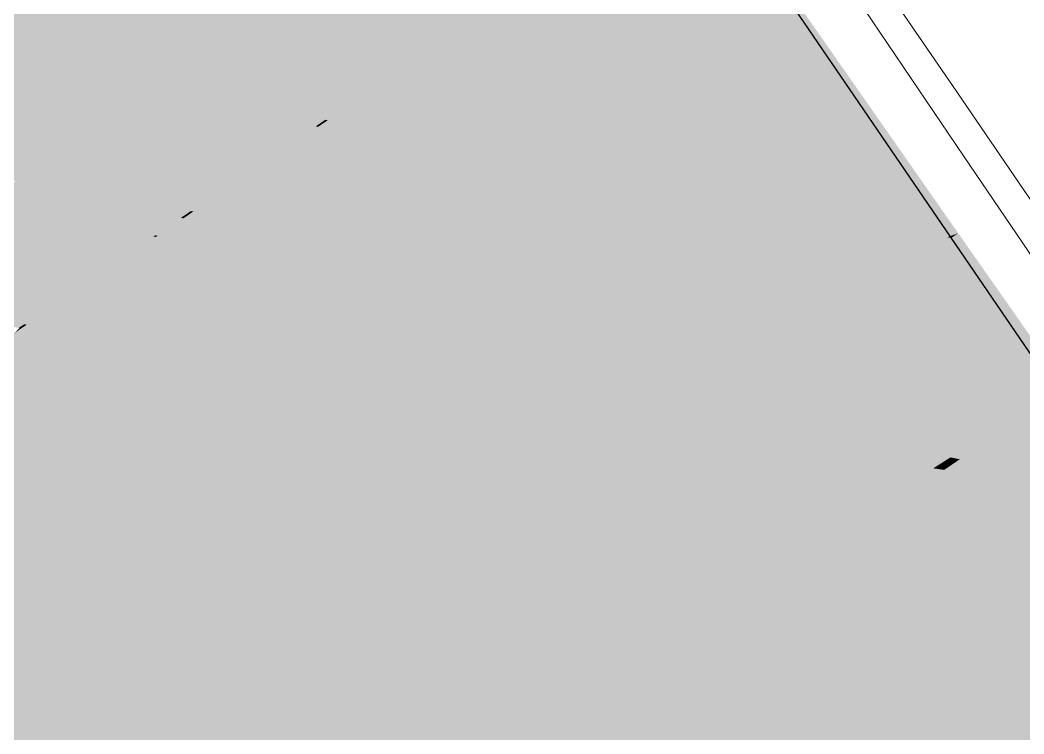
# Model space of a CAD drawing. Header units: millimetres. Extents: x 340454 to 342791, y 6993867 to 6995092.
# Drawn here: x 340796.166 to 340797.896, y 6994603.993 to 6994605.223 of the extents above; entities that cross this region are included whole.
import ezdxf

# ---------------------------------------------------------------- set-up
doc = ezdxf.new("R2010")
doc.units = ezdxf.units.MM
doc.header["$LTSCALE"] = 10
for name, color, linetype in [('A-MODELAGEM', 7, 'Continuous'), ('F-HZ-CORREDOR-FEAT', 2, 'Continuous'), ('URB-Quadras', 3, 'Continuous')]:
    doc.layers.add(name, color=color, linetype=linetype)

msp = doc.modelspace()

# ---------------------------------------------------------------- linework, layer by layer
at = {"lineweight": 20}
msp.add_lwpolyline([(340804.4536, 6994595.5903, -0.006606), (340796.9114, 6994606.3729, 0.436053), (340791.2693, 6994607.2952), (340769.737, 6994591.4125), (340780.2367, 6994577.2322), (340804.4536, 6994595.5903, -0.007581)], format="xyb", close=True, dxfattribs=at)
at = {"layer": 'A-MODELAGEM', "color": 11, "linetype": 'Continuous', "lineweight": -3}
for points in [[(340795.8788, 6994605.2047), (340796.4001, 6994605.3976), (340796.0002, 6994605.4544)], [(340795.8788, 6994605.2047), (340796.3969, 6994605.1069), (340796.4001, 6994605.3976)], [(340796.3969, 6994605.1069), (340796.7519, 6994605.3476), (340796.4001, 6994605.3976)], [(340796.3969, 6994605.1069), (340796.5457, 6994605.0788), (340796.7519, 6994605.3476)], [(340796.5457, 6994605.0788), (340796.9833, 6994605.3147), (340796.7519, 6994605.3476)], [(340796.5457, 6994605.0788), (340796.6923, 6994605.0511), (340796.9833, 6994605.3147)], [(340796.6923, 6994605.0511), (340797.0637, 6994605.3033), (340796.9833, 6994605.3147)], [(340796.6923, 6994605.0511), (340796.6946, 6994605.0507), (340797.0637, 6994605.3033)], [(340796.6946, 6994605.0507), (340797.0672, 6994605.3028), (340797.0637, 6994605.3033)], [(340796.6946, 6994605.0507), (340796.6965, 6994605.0503), (340797.0672, 6994605.3028)], [(340796.6965, 6994605.0503), (340797.0682, 6994605.3026), (340797.0672, 6994605.3028)], [(340796.6965, 6994605.0503), (340796.7582, 6994605.0387), (340797.0682, 6994605.3026)], [(340796.7582, 6994605.0387), (340797.159, 6994605.2897), (340797.0682, 6994605.3026)], [(340796.7582, 6994605.0387), (340796.8033, 6994605.0301), (340797.159, 6994605.2897)], [(340796.8033, 6994605.0301), (340797.1809, 6994605.2866), (340797.159, 6994605.2897)], [(340796.8033, 6994605.0301), (340797.0048, 6994604.9921), (340797.1809, 6994605.2866)], [(340797.0048, 6994604.9921), (340797.4759, 6994605.2447), (340797.1809, 6994605.2866)], [(340797.7689, 6994604.8505), (340797.5097, 6994605.2466), (340797.5016, 6994605.241)], [(340797.7689, 6994604.8505), (340797.783, 6994604.8557), (340797.5097, 6994605.2466)], [(340797.0048, 6994604.9921), (340797.1071, 6994604.9728), (340797.4759, 6994605.2447)], [(340797.1071, 6994604.9728), (340797.5016, 6994605.241), (340797.4759, 6994605.2447)], [(340797.1071, 6994604.9728), (340797.7642, 6994604.8487), (340797.5016, 6994605.241)], [(340797.7642, 6994604.8487), (340797.7689, 6994604.8505), (340797.5016, 6994605.241)], [(340795.8328, 6994605.1877), (340796.3755, 6994605.0924), (340795.8788, 6994605.2047)], [(340795.8788, 6994605.2047), (340796.3755, 6994605.0924), (340796.3969, 6994605.1069)], [(340795.695, 6994605.1367), (340796.3052, 6994605.0447), (340795.8011, 6994605.1759)], [(340795.8011, 6994605.1759), (340796.3533, 6994605.0773), (340795.8328, 6994605.1877)], [(340795.8011, 6994605.1759), (340796.3052, 6994605.0447), (340796.3533, 6994605.0773)], [(340795.8328, 6994605.1877), (340796.3533, 6994605.0773), (340796.3755, 6994605.0924)], [(340795.695, 6994605.1367), (340796.1584, 6994604.9451), (340796.3052, 6994605.0447)], [(340796.3755, 6994605.0924), (340796.523, 6994605.0665), (340796.3969, 6994605.1069)], [(340796.3969, 6994605.1069), (340796.523, 6994605.0665), (340796.5457, 6994605.0788)], [(340796.3533, 6994605.0773), (340796.4958, 6994605.0519), (340796.3755, 6994605.0924)], [(340796.3755, 6994605.0924), (340796.4958, 6994605.0519), (340796.523, 6994605.0665)], [(340796.3052, 6994605.0447), (340796.4437, 6994605.0238), (340796.3533, 6994605.0773)], [(340796.3533, 6994605.0773), (340796.4437, 6994605.0238), (340796.4958, 6994605.0519)], [(340796.523, 6994605.0665), (340796.6755, 6994605.0397), (340796.5457, 6994605.0788)], [(340796.5457, 6994605.0788), (340796.6755, 6994605.0397), (340796.6923, 6994605.0511)], [(340796.4958, 6994605.0519), (340796.6523, 6994605.0239), (340796.523, 6994605.0665)], [(340796.523, 6994605.0665), (340796.6523, 6994605.0239), (340796.6755, 6994605.0397)], [(340796.1584, 6994604.9451), (340796.2644, 6994604.9271), (340796.3052, 6994605.0447)], [(340796.2644, 6994604.9271), (340796.4437, 6994605.0238), (340796.3052, 6994605.0447)], [(340796.4437, 6994605.0238), (340796.6142, 6994604.9981), (340796.4958, 6994605.0519)], [(340796.4958, 6994605.0519), (340796.6142, 6994604.9981), (340796.6523, 6994605.0239)], [(340796.6523, 6994605.0239), (340796.6546, 6994605.0235), (340796.6755, 6994605.0397)], [(340796.6546, 6994605.0235), (340796.6779, 6994605.0393), (340796.6755, 6994605.0397)], [(340796.6546, 6994605.0235), (340796.6566, 6994605.0232), (340796.6779, 6994605.0393)], [(340796.6566, 6994605.0232), (340796.6798, 6994605.039), (340796.6779, 6994605.0393)], [(340796.6566, 6994605.0232), (340796.7164, 6994605.0125), (340796.6798, 6994605.039)], [(340796.6755, 6994605.0397), (340796.6779, 6994605.0393), (340796.6923, 6994605.0511)], [(340796.6779, 6994605.0393), (340796.6946, 6994605.0507), (340796.6923, 6994605.0511)], [(340796.6779, 6994605.0393), (340796.6798, 6994605.039), (340796.6946, 6994605.0507)], [(340796.6798, 6994605.039), (340796.6965, 6994605.0503), (340796.6946, 6994605.0507)], [(340796.6798, 6994605.039), (340796.7414, 6994605.0282), (340796.6965, 6994605.0503)], [(340796.6798, 6994605.039), (340796.7164, 6994605.0125), (340796.7414, 6994605.0282)], [(340796.6965, 6994605.0503), (340796.7414, 6994605.0282), (340796.7582, 6994605.0387)], [(340796.7414, 6994605.0282), (340796.7883, 6994605.0199), (340796.7582, 6994605.0387)], [(340796.7582, 6994605.0387), (340796.7883, 6994605.0199), (340796.8033, 6994605.0301)], [(340796.2644, 6994604.9271), (340796.4606, 6994604.8938), (340796.4437, 6994605.0238)], [(340796.4606, 6994604.8938), (340796.6142, 6994604.9981), (340796.4437, 6994605.0238)], [(340796.6142, 6994604.9981), (340796.6165, 6994604.9978), (340796.6523, 6994605.0239)], [(340796.6165, 6994604.9978), (340796.6546, 6994605.0235), (340796.6523, 6994605.0239)], [(340796.6165, 6994604.9978), (340796.6186, 6994604.9974), (340796.6546, 6994605.0235)], [(340796.6186, 6994604.9974), (340796.6566, 6994605.0232), (340796.6546, 6994605.0235)], [(340796.6186, 6994604.9974), (340796.6781, 6994604.9885), (340796.6566, 6994605.0232)], [(340796.6781, 6994604.9885), (340796.7164, 6994605.0125), (340796.6566, 6994605.0232)], [(340796.7164, 6994605.0125), (340796.7646, 6994605.0039), (340796.7414, 6994605.0282)], [(340796.7414, 6994605.0282), (340796.7646, 6994605.0039), (340796.7883, 6994605.0199)], [(340796.7883, 6994605.0199), (340796.9905, 6994604.9844), (340796.8033, 6994605.0301)], [(340796.8033, 6994605.0301), (340796.9905, 6994604.9844), (340797.0048, 6994604.9921)], [(340796.6781, 6994604.9885), (340796.7303, 6994604.9806), (340796.7164, 6994605.0125)], [(340796.7303, 6994604.9806), (340796.7646, 6994605.0039), (340796.7164, 6994605.0125)], [(340796.7303, 6994604.9806), (340796.9278, 6994604.9508), (340796.7646, 6994605.0039)], [(340796.7646, 6994605.0039), (340796.9613, 6994604.9688), (340796.7883, 6994605.0199)], [(340796.7646, 6994605.0039), (340796.9278, 6994604.9508), (340796.9613, 6994604.9688)], [(340796.7883, 6994605.0199), (340796.9613, 6994604.9688), (340796.9905, 6994604.9844)], [(340796.4606, 6994604.8938), (340796.4624, 6994604.8935), (340796.6142, 6994604.9981)], [(340796.4624, 6994604.8935), (340796.6165, 6994604.9978), (340796.6142, 6994604.9981)], [(340796.4624, 6994604.8935), (340796.4649, 6994604.8931), (340796.6165, 6994604.9978)], [(340796.4649, 6994604.8931), (340796.6186, 6994604.9974), (340796.6165, 6994604.9978)], [(340796.4649, 6994604.8931), (340796.5128, 6994604.8849), (340796.6186, 6994604.9974)], [(340796.5128, 6994604.8849), (340796.6781, 6994604.9885), (340796.6186, 6994604.9974)], [(340796.5128, 6994604.8849), (340796.5741, 6994604.8745), (340796.6781, 6994604.9885)], [(340796.5741, 6994604.8745), (340796.7303, 6994604.9806), (340796.6781, 6994604.9885)], [(340796.9905, 6994604.9844), (340797.0968, 6994604.9658), (340797.0048, 6994604.9921)], [(340797.0048, 6994604.9921), (340797.0968, 6994604.9658), (340797.1071, 6994604.9728)], [(340796.5741, 6994604.8745), (340796.7346, 6994604.8472), (340796.7303, 6994604.9806)], [(340796.7346, 6994604.8472), (340796.9278, 6994604.9508), (340796.7303, 6994604.9806)], [(340796.9278, 6994604.9508), (340797.0481, 6994604.9327), (340796.9613, 6994604.9688)], [(340796.9613, 6994604.9688), (340797.0721, 6994604.949), (340796.9905, 6994604.9844)], [(340796.9613, 6994604.9688), (340797.0481, 6994604.9327), (340797.0721, 6994604.949)], [(340796.9905, 6994604.9844), (340797.0721, 6994604.949), (340797.0968, 6994604.9658)], [(340797.0968, 6994604.9658), (340797.764, 6994604.8487), (340797.1071, 6994604.9728)], [(340797.1071, 6994604.9728), (340797.764, 6994604.8487), (340797.7642, 6994604.8487)], [(340797.0721, 6994604.949), (340797.722, 6994604.833), (340797.0968, 6994604.9658)], [(340797.0968, 6994604.9658), (340797.722, 6994604.833), (340797.764, 6994604.8487)], [(340796.1405, 6994604.933), (340796.2435, 6994604.9158), (340796.1491, 6994604.9389)], [(340796.1491, 6994604.9389), (340796.2532, 6994604.9211), (340796.1584, 6994604.9451)], [(340796.1491, 6994604.9389), (340796.2435, 6994604.9158), (340796.2532, 6994604.9211)], [(340796.1584, 6994604.9451), (340796.2532, 6994604.9211), (340796.2644, 6994604.9271)], [(340796.7346, 6994604.8472), (340796.8848, 6994604.8217), (340796.9278, 6994604.9508)], [(340796.8848, 6994604.8217), (340797.0481, 6994604.9327), (340796.9278, 6994604.9508)], [(340797.0481, 6994604.9327), (340797.7184, 6994604.8316), (340797.0721, 6994604.949)], [(340797.0721, 6994604.949), (340797.7184, 6994604.8316), (340797.722, 6994604.833)], [(340796.0976, 6994604.9039), (340796.1914, 6994604.8878), (340796.14, 6994604.9327)], [(340796.14, 6994604.9327), (340796.2429, 6994604.9155), (340796.1405, 6994604.933)], [(340796.14, 6994604.9327), (340796.1914, 6994604.8878), (340796.2429, 6994604.9155)], [(340796.1405, 6994604.933), (340796.2429, 6994604.9155), (340796.2435, 6994604.9158)], [(340796.2435, 6994604.9158), (340796.4437, 6994604.8824), (340796.2532, 6994604.9211)], [(340796.2532, 6994604.9211), (340796.4509, 6994604.8872), (340796.2644, 6994604.9271)], [(340796.2532, 6994604.9211), (340796.4437, 6994604.8824), (340796.4509, 6994604.8872)], [(340796.2644, 6994604.9271), (340796.4509, 6994604.8872), (340796.4606, 6994604.8938)], [(340796.8848, 6994604.8217), (340797.4392, 6994604.7275), (340797.0481, 6994604.9327)], [(340797.0481, 6994604.9327), (340797.4392, 6994604.7275), (340797.7184, 6994604.8316)], [(340796.0305, 6994604.801), (340796.1881, 6994604.886), (340796.0949, 6994604.9021)], [(340796.0949, 6994604.9021), (340796.1881, 6994604.886), (340796.0976, 6994604.9039)], [(340796.0976, 6994604.9039), (340796.1881, 6994604.886), (340796.1914, 6994604.8878)], [(340796.1914, 6994604.8878), (340796.3989, 6994604.852), (340796.2429, 6994604.9155)], [(340796.2429, 6994604.9155), (340796.4433, 6994604.8821), (340796.2435, 6994604.9158)], [(340796.2429, 6994604.9155), (340796.3989, 6994604.852), (340796.4433, 6994604.8821)], [(340796.2435, 6994604.9158), (340796.4433, 6994604.8821), (340796.4437, 6994604.8824)], [(340796.0305, 6994604.801), (340796.2596, 6994604.7574), (340796.1881, 6994604.886)], [(340796.1881, 6994604.886), (340796.3961, 6994604.85), (340796.1914, 6994604.8878)], [(340796.2596, 6994604.7574), (340796.3961, 6994604.85), (340796.1881, 6994604.886)], [(340796.1914, 6994604.8878), (340796.3961, 6994604.85), (340796.3989, 6994604.852)], [(340796.3989, 6994604.852), (340796.4006, 6994604.8517), (340796.4433, 6994604.8821)], [(340796.4006, 6994604.8517), (340796.4451, 6994604.8818), (340796.4433, 6994604.8821)], [(340796.4006, 6994604.8517), (340796.4033, 6994604.8512), (340796.4451, 6994604.8818)], [(340796.4033, 6994604.8512), (340796.4477, 6994604.8814), (340796.4451, 6994604.8818)], [(340796.4433, 6994604.8821), (340796.4451, 6994604.8818), (340796.4437, 6994604.8824)], [(340796.4437, 6994604.8824), (340796.4455, 6994604.8821), (340796.4509, 6994604.8872)], [(340796.4437, 6994604.8824), (340796.4451, 6994604.8818), (340796.4455, 6994604.8821)], [(340796.4451, 6994604.8818), (340796.4477, 6994604.8814), (340796.4455, 6994604.8821)], [(340796.4455, 6994604.8821), (340796.4527, 6994604.8869), (340796.4509, 6994604.8872)], [(340796.4455, 6994604.8821), (340796.4481, 6994604.8817), (340796.4527, 6994604.8869)], [(340796.4455, 6994604.8821), (340796.4477, 6994604.8814), (340796.4481, 6994604.8817)], [(340796.4477, 6994604.8814), (340796.4946, 6994604.8736), (340796.4481, 6994604.8817)], [(340796.4481, 6994604.8817), (340796.4552, 6994604.8865), (340796.4527, 6994604.8869)], [(340796.4481, 6994604.8817), (340796.495, 6994604.8738), (340796.4552, 6994604.8865)], [(340796.4481, 6994604.8817), (340796.4946, 6994604.8736), (340796.495, 6994604.8738)], [(340796.4509, 6994604.8872), (340796.4527, 6994604.8869), (340796.4606, 6994604.8938)], [(340796.4527, 6994604.8869), (340796.4624, 6994604.8935), (340796.4606, 6994604.8938)], [(340796.4527, 6994604.8869), (340796.4552, 6994604.8865), (340796.4624, 6994604.8935)], [(340796.4552, 6994604.8865), (340796.4649, 6994604.8931), (340796.4624, 6994604.8935)], [(340796.4552, 6994604.8865), (340796.5024, 6994604.8784), (340796.4649, 6994604.8931)], [(340796.4552, 6994604.8865), (340796.495, 6994604.8738), (340796.5024, 6994604.8784)], [(340796.4649, 6994604.8931), (340796.5024, 6994604.8784), (340796.5128, 6994604.8849)], [(340796.5024, 6994604.8784), (340796.5643, 6994604.8678), (340796.5128, 6994604.8849)], [(340796.5128, 6994604.8849), (340796.5643, 6994604.8678), (340796.5741, 6994604.8745)], [(340796.4033, 6994604.8512), (340796.4469, 6994604.8437), (340796.4477, 6994604.8814)], [(340796.4469, 6994604.8437), (340796.4946, 6994604.8736), (340796.4477, 6994604.8814)], [(340796.4469, 6994604.8437), (340796.5122, 6994604.8324), (340796.4946, 6994604.8736)], [(340796.4946, 6994604.8736), (340796.5573, 6994604.8631), (340796.495, 6994604.8738)], [(340796.5122, 6994604.8324), (340796.5573, 6994604.8631), (340796.4946, 6994604.8736)], [(340796.495, 6994604.8738), (340796.5577, 6994604.8634), (340796.5024, 6994604.8784)], [(340796.495, 6994604.8738), (340796.5573, 6994604.8631), (340796.5577, 6994604.8634)], [(340796.5024, 6994604.8784), (340796.5577, 6994604.8634), (340796.5643, 6994604.8678)], [(340796.5577, 6994604.8634), (340796.7155, 6994604.837), (340796.5643, 6994604.8678)], [(340796.5643, 6994604.8678), (340796.7225, 6994604.8407), (340796.5741, 6994604.8745)], [(340796.5643, 6994604.8678), (340796.7155, 6994604.837), (340796.7225, 6994604.8407)], [(340796.5741, 6994604.8745), (340796.7225, 6994604.8407), (340796.7346, 6994604.8472)], [(340796.2596, 6994604.7574), (340796.2608, 6994604.7571), (340796.3961, 6994604.85)], [(340796.2608, 6994604.7571), (340796.3977, 6994604.8497), (340796.3961, 6994604.85)], [(340796.2608, 6994604.7571), (340796.2638, 6994604.7565), (340796.3977, 6994604.8497)], [(340796.2638, 6994604.7565), (340796.4004, 6994604.8493), (340796.3977, 6994604.8497)], [(340796.2638, 6994604.7565), (340796.2975, 6994604.7501), (340796.4004, 6994604.8493)], [(340796.2975, 6994604.7501), (340796.4439, 6994604.8418), (340796.4004, 6994604.8493)], [(340796.3961, 6994604.85), (340796.3977, 6994604.8497), (340796.3989, 6994604.852)], [(340796.3977, 6994604.8497), (340796.4006, 6994604.8517), (340796.3989, 6994604.852)], [(340796.3977, 6994604.8497), (340796.4004, 6994604.8493), (340796.4006, 6994604.8517)], [(340796.4004, 6994604.8493), (340796.4033, 6994604.8512), (340796.4006, 6994604.8517)], [(340796.4004, 6994604.8493), (340796.4439, 6994604.8418), (340796.4033, 6994604.8512)], [(340796.4033, 6994604.8512), (340796.4439, 6994604.8418), (340796.4469, 6994604.8437)], [(340796.5122, 6994604.8324), (340796.6596, 6994604.807), (340796.5573, 6994604.8631)], [(340796.5573, 6994604.8631), (340796.7151, 6994604.8368), (340796.5577, 6994604.8634)], [(340796.5573, 6994604.8631), (340796.6596, 6994604.807), (340796.7151, 6994604.8368)], [(340796.5577, 6994604.8634), (340796.7151, 6994604.8368), (340796.7155, 6994604.837)], [(340796.7225, 6994604.8407), (340796.8745, 6994604.8147), (340796.7346, 6994604.8472)], [(340796.7346, 6994604.8472), (340796.8745, 6994604.8147), (340796.8848, 6994604.8217)], [(340797.722, 6994604.833), (340797.7891, 6994604.821), (340797.764, 6994604.8487)], [(340797.764, 6994604.8487), (340797.7891, 6994604.821), (340797.7709, 6994604.8475)], [(340797.764, 6994604.8487), (340797.7709, 6994604.8475), (340797.7642, 6994604.8487)], [(340797.7642, 6994604.8487), (340797.7709, 6994604.8475), (340797.7689, 6994604.8505)], [(340797.7709, 6994604.8475), (340797.783, 6994604.8557), (340797.7689, 6994604.8505)], [(340797.7891, 6994604.821), (340797.783, 6994604.8557), (340797.7709, 6994604.8475)], [(340797.7891, 6994604.821), (340797.8014, 6994604.8295), (340797.783, 6994604.8557)], [(340796.2975, 6994604.7501), (340796.3704, 6994604.7362), (340796.4439, 6994604.8418)], [(340796.3704, 6994604.7362), (340796.5093, 6994604.8305), (340796.4439, 6994604.8418)], [(340796.3704, 6994604.7362), (340796.4863, 6994604.7141), (340796.5093, 6994604.8305)], [(340796.4439, 6994604.8418), (340796.5093, 6994604.8305), (340796.4469, 6994604.8437)], [(340796.4469, 6994604.8437), (340796.5093, 6994604.8305), (340796.5122, 6994604.8324)], [(340796.4863, 6994604.7141), (340796.656, 6994604.8051), (340796.5093, 6994604.8305)], [(340796.5093, 6994604.8305), (340796.656, 6994604.8051), (340796.5122, 6994604.8324)], [(340796.5122, 6994604.8324), (340796.656, 6994604.8051), (340796.6596, 6994604.807)], [(340796.6596, 6994604.807), (340796.822, 6994604.779), (340796.7151, 6994604.8368)], [(340796.7151, 6994604.8368), (340796.8692, 6994604.8111), (340796.7155, 6994604.837)], [(340796.7151, 6994604.8368), (340796.822, 6994604.779), (340796.8692, 6994604.8111)], [(340796.7155, 6994604.837), (340796.8695, 6994604.8113), (340796.7225, 6994604.8407)], [(340796.7155, 6994604.837), (340796.8692, 6994604.8111), (340796.8695, 6994604.8113)], [(340796.7225, 6994604.8407), (340796.8695, 6994604.8113), (340796.8745, 6994604.8147)], [(340797.4392, 6994604.7275), (340797.6095, 6994604.6986), (340797.7184, 6994604.8316)], [(340797.6095, 6994604.6986), (340797.7891, 6994604.821), (340797.7184, 6994604.8316)], [(340797.7184, 6994604.8316), (340797.7891, 6994604.821), (340797.722, 6994604.833)], [(340796.8695, 6994604.8113), (340797.4181, 6994604.7197), (340796.8745, 6994604.8147)], [(340796.8745, 6994604.8147), (340797.4218, 6994604.7211), (340796.8848, 6994604.8217)], [(340796.8745, 6994604.8147), (340797.4181, 6994604.7197), (340797.4218, 6994604.7211)], [(340796.8848, 6994604.8217), (340797.4218, 6994604.7211), (340797.4392, 6994604.7275)], [(340797.6095, 6994604.6986), (340797.9047, 6994604.6485), (340797.7891, 6994604.821)], [(340797.9066, 6994604.6495), (340797.8014, 6994604.8295), (340797.7891, 6994604.821)], [(340797.9047, 6994604.6485), (340797.9066, 6994604.6495), (340797.7891, 6994604.821)], [(340797.9067, 6994604.6496), (340797.9218, 6994604.6576), (340797.8014, 6994604.8295)], [(340797.9066, 6994604.6495), (340797.9067, 6994604.6496), (340797.8014, 6994604.8295)], [(340795.9135, 6994604.738), (340796.1732, 6994604.6987), (340796.0305, 6994604.801)], [(340796.0305, 6994604.801), (340796.1732, 6994604.6987), (340796.2596, 6994604.7574)], [(340796.4863, 6994604.7141), (340796.6739, 6994604.6783), (340796.656, 6994604.8051)], [(340796.656, 6994604.8051), (340796.819, 6994604.777), (340796.6596, 6994604.807)], [(340796.6739, 6994604.6783), (340796.819, 6994604.777), (340796.656, 6994604.8051)], [(340796.6596, 6994604.807), (340796.819, 6994604.777), (340796.822, 6994604.779)], [(340796.822, 6994604.779), (340797.3384, 6994604.69), (340796.8692, 6994604.8111)], [(340796.8692, 6994604.8111), (340797.4179, 6994604.7196), (340796.8695, 6994604.8113)], [(340796.8692, 6994604.8111), (340797.3384, 6994604.69), (340797.4179, 6994604.7196)], [(340796.8695, 6994604.8113), (340797.4179, 6994604.7196), (340797.4181, 6994604.7197)], [(340796.819, 6994604.777), (340797.3334, 6994604.6881), (340796.822, 6994604.779)], [(340796.822, 6994604.779), (340797.3334, 6994604.6881), (340797.3384, 6994604.69)], [(340796.6739, 6994604.6783), (340797.0929, 6994604.5984), (340796.819, 6994604.777)], [(340796.819, 6994604.777), (340797.0929, 6994604.5984), (340797.3334, 6994604.6881)], [(340796.1732, 6994604.6987), (340796.1743, 6994604.6986), (340796.2596, 6994604.7574)], [(340796.1743, 6994604.6986), (340796.2608, 6994604.7571), (340796.2596, 6994604.7574)], [(340796.1743, 6994604.6986), (340796.1776, 6994604.698), (340796.2608, 6994604.7571)], [(340796.1776, 6994604.698), (340796.2638, 6994604.7565), (340796.2608, 6994604.7571)], [(340796.1776, 6994604.698), (340796.2073, 6994604.6936), (340796.2638, 6994604.7565)], [(340796.2073, 6994604.6936), (340796.2975, 6994604.7501), (340796.2638, 6994604.7565)], [(340796.2073, 6994604.6936), (340796.2894, 6994604.6812), (340796.2975, 6994604.7501)], [(340796.2894, 6994604.6812), (340796.3704, 6994604.7362), (340796.2975, 6994604.7501)], [(340795.9135, 6994604.738), (340796.164, 6994604.6925), (340796.1732, 6994604.6987)], [(340796.2894, 6994604.6812), (340796.395, 6994604.6652), (340796.3704, 6994604.7362)], [(340796.395, 6994604.6652), (340796.4863, 6994604.7141), (340796.3704, 6994604.7362)], [(340797.4218, 6994604.7211), (340797.5981, 6994604.6909), (340797.4392, 6994604.7275)], [(340797.4392, 6994604.7275), (340797.5981, 6994604.6909), (340797.6095, 6994604.6986)], [(340796.395, 6994604.6652), (340796.6074, 6994604.6331), (340796.4863, 6994604.7141)], [(340796.4863, 6994604.7141), (340796.6074, 6994604.6331), (340796.6739, 6994604.6783)], [(340797.3384, 6994604.69), (340797.5446, 6994604.6544), (340797.4179, 6994604.7196)], [(340797.4179, 6994604.7196), (340797.5965, 6994604.6898), (340797.4181, 6994604.7197)], [(340797.4179, 6994604.7196), (340797.5446, 6994604.6544), (340797.5965, 6994604.6898)], [(340797.4181, 6994604.7197), (340797.5965, 6994604.6898), (340797.4218, 6994604.7211)], [(340797.4218, 6994604.7211), (340797.5965, 6994604.6898), (340797.5981, 6994604.6909)], [(340796.1554, 6994604.6829), (340796.1684, 6994604.6918), (340796.1651, 6994604.6923)], [(340796.1554, 6994604.6829), (340796.1836, 6994604.6788), (340796.1684, 6994604.6918)], [(340796.164, 6994604.6925), (340796.1651, 6994604.6923), (340796.1732, 6994604.6987)], [(340796.1651, 6994604.6923), (340796.1743, 6994604.6986), (340796.1732, 6994604.6987)], [(340796.1651, 6994604.6923), (340796.1684, 6994604.6918), (340796.1743, 6994604.6986)], [(340796.1684, 6994604.6918), (340796.1776, 6994604.698), (340796.1743, 6994604.6986)], [(340796.1684, 6994604.6918), (340796.1974, 6994604.6874), (340796.1776, 6994604.698)], [(340796.1684, 6994604.6918), (340796.1836, 6994604.6788), (340796.1974, 6994604.6874)], [(340796.1776, 6994604.698), (340796.1974, 6994604.6874), (340796.2073, 6994604.6936)], [(340796.1974, 6994604.6874), (340796.28, 6994604.6748), (340796.2073, 6994604.6936)], [(340796.2073, 6994604.6936), (340796.28, 6994604.6748), (340796.2894, 6994604.6812)], [(340797.5981, 6994604.6909), (340797.8905, 6994604.6409), (340797.6095, 6994604.6986)], [(340797.6095, 6994604.6986), (340797.8905, 6994604.6409), (340797.9047, 6994604.6485)], [(340795.8523, 6994604.4712), (340796.1836, 6994604.6788), (340796.1554, 6994604.6829)], [(340795.8523, 6994604.4712), (340795.9528, 6994604.4525), (340796.1836, 6994604.6788)], [(340795.9528, 6994604.4525), (340796.2677, 6994604.6664), (340796.1836, 6994604.6788)], [(340796.1836, 6994604.6788), (340796.2677, 6994604.6664), (340796.1974, 6994604.6874)], [(340796.1974, 6994604.6874), (340796.2677, 6994604.6664), (340796.28, 6994604.6748)], [(340796.2677, 6994604.6664), (340796.3695, 6994604.6515), (340796.28, 6994604.6748)], [(340796.28, 6994604.6748), (340796.3835, 6994604.659), (340796.2894, 6994604.6812)], [(340796.28, 6994604.6748), (340796.3695, 6994604.6515), (340796.3835, 6994604.659)], [(340796.2894, 6994604.6812), (340796.3835, 6994604.659), (340796.395, 6994604.6652)], [(340796.6074, 6994604.6331), (340797.0191, 6994604.5709), (340796.6739, 6994604.6783)], [(340796.6739, 6994604.6783), (340797.0191, 6994604.5709), (340797.0929, 6994604.5984)], [(340797.0929, 6994604.5984), (340797.3817, 6994604.5434), (340797.3334, 6994604.6881)], [(340797.3334, 6994604.6881), (340797.5413, 6994604.6521), (340797.3384, 6994604.69)], [(340797.3817, 6994604.5434), (340797.5413, 6994604.6521), (340797.3334, 6994604.6881)], [(340797.3384, 6994604.69), (340797.5413, 6994604.6521), (340797.5446, 6994604.6544)], [(340797.5446, 6994604.6544), (340797.8253, 6994604.606), (340797.5965, 6994604.6898)], [(340797.5965, 6994604.6898), (340797.8903, 6994604.6408), (340797.5981, 6994604.6909)], [(340797.5965, 6994604.6898), (340797.8253, 6994604.606), (340797.8903, 6994604.6408)], [(340797.5981, 6994604.6909), (340797.8903, 6994604.6408), (340797.8905, 6994604.6409)], [(340795.9528, 6994604.4525), (340795.9866, 6994604.4462), (340796.2677, 6994604.6664)], [(340795.9866, 6994604.4462), (340796.3695, 6994604.6515), (340796.2677, 6994604.6664)], [(340796.3695, 6994604.6515), (340796.5875, 6994604.6196), (340796.3835, 6994604.659)], [(340796.3835, 6994604.659), (340796.5976, 6994604.6265), (340796.395, 6994604.6652)], [(340796.3835, 6994604.659), (340796.5875, 6994604.6196), (340796.5976, 6994604.6265)], [(340796.395, 6994604.6652), (340796.5976, 6994604.6265), (340796.6074, 6994604.6331)], [(340795.9866, 6994604.4462), (340796.2583, 6994604.3958), (340796.3695, 6994604.6515)], [(340796.2583, 6994604.3958), (340796.5875, 6994604.6196), (340796.3695, 6994604.6515)], [(340797.3817, 6994604.5434), (340797.6224, 6994604.4975), (340797.5413, 6994604.6521)], [(340797.5413, 6994604.6521), (340797.8211, 6994604.6038), (340797.5446, 6994604.6544)], [(340797.6224, 6994604.4975), (340797.8211, 6994604.6038), (340797.5413, 6994604.6521)], [(340797.5446, 6994604.6544), (340797.8211, 6994604.6038), (340797.8253, 6994604.606)], [(340797.8253, 6994604.606), (340797.8614, 6994604.5998), (340797.8903, 6994604.6408)], [(340797.8614, 6994604.5998), (340797.9155, 6994604.6366), (340797.8903, 6994604.6408)], [(340797.8903, 6994604.6408), (340797.9155, 6994604.6366), (340797.8905, 6994604.6409)], [(340797.8905, 6994604.6409), (340797.9155, 6994604.6366), (340797.9047, 6994604.6485)], [(340796.5875, 6994604.6196), (340796.991, 6994604.5604), (340796.5976, 6994604.6265)], [(340796.5976, 6994604.6265), (340797.0027, 6994604.5648), (340796.6074, 6994604.6331)], [(340796.5976, 6994604.6265), (340796.991, 6994604.5604), (340797.0027, 6994604.5648)], [(340796.6074, 6994604.6331), (340797.0027, 6994604.5648), (340797.0191, 6994604.5709)], [(340797.8614, 6994604.5998), (340797.9504, 6994604.5845), (340797.9155, 6994604.6366)], [(340796.2583, 6994604.3958), (340796.4525, 6994604.3597), (340796.5875, 6994604.6196)], [(340796.4525, 6994604.3597), (340796.991, 6994604.5604), (340796.5875, 6994604.6196)], [(340797.8211, 6994604.6038), (340797.858, 6994604.5974), (340797.8253, 6994604.606)], [(340797.8253, 6994604.606), (340797.858, 6994604.5974), (340797.8614, 6994604.5998)], [(340797.0191, 6994604.5709), (340797.349, 6994604.5211), (340797.0929, 6994604.5984)], [(340797.0929, 6994604.5984), (340797.349, 6994604.5211), (340797.3817, 6994604.5434)], [(340797.6224, 6994604.4975), (340797.692, 6994604.4842), (340797.8211, 6994604.6038)], [(340797.692, 6994604.4842), (340797.858, 6994604.5974), (340797.8211, 6994604.6038)], [(340797.692, 6994604.4842), (340797.7695, 6994604.4694), (340797.858, 6994604.5974)], [(340797.7695, 6994604.4694), (340797.9467, 6994604.5821), (340797.858, 6994604.5974)], [(340797.858, 6994604.5974), (340797.9467, 6994604.5821), (340797.8614, 6994604.5998)], [(340797.8614, 6994604.5998), (340797.9467, 6994604.5821), (340797.9504, 6994604.5845)], [(340797.0027, 6994604.5648), (340797.3382, 6994604.5137), (340797.0191, 6994604.5709)], [(340797.0191, 6994604.5709), (340797.3382, 6994604.5137), (340797.349, 6994604.5211)], [(340797.7695, 6994604.4694), (340797.7858, 6994604.4663), (340797.9467, 6994604.5821)], [(340797.7858, 6994604.4663), (340797.9537, 6994604.5809), (340797.9467, 6994604.5821)], [(340797.7858, 6994604.4663), (340798.0665, 6994604.4128), (340797.9537, 6994604.5809)], [(340796.4525, 6994604.3597), (340796.9708, 6994604.2633), (340796.991, 6994604.5604)], [(340796.9708, 6994604.2633), (340797.3331, 6994604.5103), (340796.991, 6994604.5604)], [(340796.991, 6994604.5604), (340797.3331, 6994604.5103), (340797.0027, 6994604.5648)], [(340797.0027, 6994604.5648), (340797.3331, 6994604.5103), (340797.3382, 6994604.5137)], [(340797.349, 6994604.5211), (340797.5965, 6994604.4837), (340797.3817, 6994604.5434)], [(340797.3817, 6994604.5434), (340797.5965, 6994604.4837), (340797.6224, 6994604.4975)], [(340797.3382, 6994604.5137), (340797.583, 6994604.4765), (340797.349, 6994604.5211)], [(340797.349, 6994604.5211), (340797.583, 6994604.4765), (340797.5965, 6994604.4837)], [(340796.9708, 6994604.2633), (340797.1294, 6994604.2338), (340797.3331, 6994604.5103)], [(340797.1294, 6994604.2338), (340797.5789, 6994604.4743), (340797.3331, 6994604.5103)], [(340797.3331, 6994604.5103), (340797.5789, 6994604.4743), (340797.3382, 6994604.5137)], [(340797.3382, 6994604.5137), (340797.5789, 6994604.4743), (340797.583, 6994604.4765)], [(340797.5965, 6994604.4837), (340797.6741, 6994604.472), (340797.6224, 6994604.4975)], [(340797.6224, 6994604.4975), (340797.6741, 6994604.472), (340797.692, 6994604.4842)], [(340797.6741, 6994604.472), (340797.7544, 6994604.4598), (340797.692, 6994604.4842)], [(340797.692, 6994604.4842), (340797.7544, 6994604.4598), (340797.7695, 6994604.4694)], [(340797.1294, 6994604.2338), (340797.2832, 6994604.2053), (340797.5789, 6994604.4743)], [(340797.2832, 6994604.2053), (340797.6601, 6994604.4624), (340797.5789, 6994604.4743)], [(340797.5789, 6994604.4743), (340797.6601, 6994604.4624), (340797.583, 6994604.4765)], [(340797.583, 6994604.4765), (340797.6629, 6994604.4643), (340797.5965, 6994604.4837)], [(340797.583, 6994604.4765), (340797.6601, 6994604.4624), (340797.6629, 6994604.4643)], [(340797.5965, 6994604.4837), (340797.6629, 6994604.4643), (340797.6741, 6994604.472)], [(340797.6629, 6994604.4643), (340797.7424, 6994604.4522), (340797.6741, 6994604.472)], [(340797.6741, 6994604.472), (340797.7424, 6994604.4522), (340797.7544, 6994604.4598)], [(340797.7544, 6994604.4598), (340797.7724, 6994604.4571), (340797.7695, 6994604.4694)], [(340797.7724, 6994604.4571), (340797.7858, 6994604.4663), (340797.7695, 6994604.4694)], [(340797.2832, 6994604.2053), (340797.338, 6994604.1951), (340797.6601, 6994604.4624)], [(340797.338, 6994604.1951), (340797.74, 6994604.4507), (340797.6601, 6994604.4624)], [(340797.338, 6994604.1951), (340797.3776, 6994604.1877), (340797.74, 6994604.4507)], [(340797.3776, 6994604.1877), (340797.7588, 6994604.4479), (340797.74, 6994604.4507)], [(340797.6601, 6994604.4624), (340797.74, 6994604.4507), (340797.6629, 6994604.4643)], [(340797.6629, 6994604.4643), (340797.74, 6994604.4507), (340797.7424, 6994604.4522)], [(340797.74, 6994604.4507), (340797.7588, 6994604.4479), (340797.7424, 6994604.4522)], [(340797.7424, 6994604.4522), (340797.761, 6994604.4494), (340797.7544, 6994604.4598)], [(340797.7424, 6994604.4522), (340797.7588, 6994604.4479), (340797.761, 6994604.4494)], [(340797.761, 6994604.4494), (340797.7724, 6994604.4571), (340797.7544, 6994604.4598)], [(340797.7588, 6994604.4479), (340798.052, 6994604.4049), (340797.761, 6994604.4494)], [(340797.761, 6994604.4494), (340798.0522, 6994604.4051), (340797.7724, 6994604.4571)], [(340797.761, 6994604.4494), (340798.052, 6994604.4049), (340798.0522, 6994604.4051)], [(340797.7724, 6994604.4571), (340798.0664, 6994604.4127), (340797.7858, 6994604.4663)], [(340797.7724, 6994604.4571), (340798.0522, 6994604.4051), (340798.0664, 6994604.4127)], [(340797.7858, 6994604.4663), (340798.0664, 6994604.4127), (340798.0665, 6994604.4128)], [(340795.958, 6994604.4309), (340796.2372, 6994604.3814), (340795.9866, 6994604.4462)], [(340795.9866, 6994604.4462), (340796.2372, 6994604.3814), (340796.2583, 6994604.3958)], [(340797.3776, 6994604.1877), (340797.5795, 6994604.1502), (340797.7588, 6994604.4479)], [(340797.5795, 6994604.1502), (340798.052, 6994604.4049), (340797.7588, 6994604.4479)], [(340795.9276, 6994604.171), (340796.214, 6994604.3657), (340795.9307, 6994604.4163)], [(340795.9307, 6994604.4163), (340796.214, 6994604.3657), (340795.9538, 6994604.4286)], [(340795.9538, 6994604.4286), (340796.2341, 6994604.3793), (340795.958, 6994604.4309)], [(340795.9538, 6994604.4286), (340796.214, 6994604.3657), (340796.2341, 6994604.3793)], [(340795.958, 6994604.4309), (340796.2341, 6994604.3793), (340796.2372, 6994604.3814)], [(340797.5795, 6994604.1502), (340797.6816, 6994604.1312), (340798.052, 6994604.4049)], [(340797.6816, 6994604.1312), (340798.077, 6994604.4013), (340798.052, 6994604.4049)], [(340797.6816, 6994604.1312), (340798.3402, 6994604.0087), (340798.077, 6994604.4013)], [(340796.2341, 6994604.3793), (340796.4183, 6994604.3469), (340796.2372, 6994604.3814)], [(340796.2372, 6994604.3814), (340796.4228, 6994604.3485), (340796.2583, 6994604.3958)], [(340796.2372, 6994604.3814), (340796.4183, 6994604.3469), (340796.4228, 6994604.3485)], [(340796.2583, 6994604.3958), (340796.4228, 6994604.3485), (340796.4525, 6994604.3597)], [(340795.9276, 6994604.171), (340795.9396, 6994604.1684), (340796.214, 6994604.3657)], [(340795.9396, 6994604.1684), (340796.3863, 6994604.335), (340796.214, 6994604.3657)], [(340796.214, 6994604.3657), (340796.3863, 6994604.335), (340796.2341, 6994604.3793)], [(340796.2341, 6994604.3793), (340796.3863, 6994604.335), (340796.4183, 6994604.3469)], [(340796.3863, 6994604.335), (340796.9328, 6994604.2374), (340796.4183, 6994604.3469)], [(340796.4183, 6994604.3469), (340796.9549, 6994604.2525), (340796.4228, 6994604.3485)], [(340796.4183, 6994604.3469), (340796.9328, 6994604.2374), (340796.9549, 6994604.2525)], [(340796.4228, 6994604.3485), (340796.9569, 6994604.2539), (340796.4525, 6994604.3597)], [(340796.4228, 6994604.3485), (340796.9549, 6994604.2525), (340796.9569, 6994604.2539)], [(340796.4525, 6994604.3597), (340796.9569, 6994604.2539), (340796.9708, 6994604.2633)], [(340795.9396, 6994604.1684), (340796.6175, 6994604.0225), (340796.3863, 6994604.335)], [(340796.3863, 6994604.335), (340796.6175, 6994604.0225), (340796.9328, 6994604.2374)], [(340796.9569, 6994604.2539), (340797.1146, 6994604.2259), (340796.9708, 6994604.2633)], [(340796.9708, 6994604.2633), (340797.1146, 6994604.2259), (340797.1294, 6994604.2338)], [(340796.9328, 6994604.2374), (340797.0853, 6994604.2102), (340796.9549, 6994604.2525)], [(340796.9549, 6994604.2525), (340797.1124, 6994604.2248), (340796.9569, 6994604.2539)], [(340796.9549, 6994604.2525), (340797.0853, 6994604.2102), (340797.1124, 6994604.2248)], [(340796.9569, 6994604.2539), (340797.1124, 6994604.2248), (340797.1146, 6994604.2259)], [(340796.6175, 6994604.0225), (340796.7008, 6994604.0046), (340796.9328, 6994604.2374)], [(340796.7008, 6994604.0046), (340797.0853, 6994604.2102), (340796.9328, 6994604.2374)], [(340797.0853, 6994604.2102), (340797.248, 6994604.1812), (340797.1124, 6994604.2248)], [(340797.1124, 6994604.2248), (340797.2709, 6994604.1969), (340797.1146, 6994604.2259)], [(340797.1124, 6994604.2248), (340797.248, 6994604.1812), (340797.2709, 6994604.1969)], [(340797.1146, 6994604.2259), (340797.2725, 6994604.198), (340797.1294, 6994604.2338)], [(340797.1146, 6994604.2259), (340797.2709, 6994604.1969), (340797.2725, 6994604.198)], [(340797.1294, 6994604.2338), (340797.2725, 6994604.198), (340797.2832, 6994604.2053)], [(340796.7008, 6994604.0046), (340796.92, 6994603.9574), (340797.0853, 6994604.2102)], [(340796.92, 6994603.9574), (340797.248, 6994604.1812), (340797.0853, 6994604.2102)], [(340797.248, 6994604.1812), (340797.3012, 6994604.1717), (340797.2709, 6994604.1969)], [(340797.2709, 6994604.1969), (340797.3256, 6994604.1872), (340797.2725, 6994604.198)], [(340797.2709, 6994604.1969), (340797.3012, 6994604.1717), (340797.3256, 6994604.1872)], [(340797.2725, 6994604.198), (340797.3272, 6994604.1883), (340797.2832, 6994604.2053)], [(340797.2725, 6994604.198), (340797.3256, 6994604.1872), (340797.3272, 6994604.1883)], [(340797.2832, 6994604.2053), (340797.3272, 6994604.1883), (340797.338, 6994604.1951)], [(340797.3272, 6994604.1883), (340797.3679, 6994604.1811), (340797.338, 6994604.1951)], [(340797.338, 6994604.1951), (340797.3679, 6994604.1811), (340797.3776, 6994604.1877)], [(340796.92, 6994603.9574), (340796.953, 6994603.9504), (340797.248, 6994604.1812)], [(340796.953, 6994603.9504), (340797.3012, 6994604.1717), (340797.248, 6994604.1812)], [(340797.3012, 6994604.1717), (340797.3432, 6994604.1642), (340797.3256, 6994604.1872)], [(340797.3256, 6994604.1872), (340797.3664, 6994604.1801), (340797.3272, 6994604.1883)], [(340797.3256, 6994604.1872), (340797.3432, 6994604.1642), (340797.3664, 6994604.1801)], [(340797.3272, 6994604.1883), (340797.3664, 6994604.1801), (340797.3679, 6994604.1811)], [(340797.3432, 6994604.1642), (340797.5403, 6994604.1291), (340797.3664, 6994604.1801)], [(340797.3664, 6994604.1801), (340797.5689, 6994604.1445), (340797.3679, 6994604.1811)], [(340797.3664, 6994604.1801), (340797.5403, 6994604.1291), (340797.5689, 6994604.1445)], [(340797.3679, 6994604.1811), (340797.5702, 6994604.1452), (340797.3776, 6994604.1877)], [(340797.3679, 6994604.1811), (340797.5689, 6994604.1445), (340797.5702, 6994604.1452)], [(340797.3776, 6994604.1877), (340797.5702, 6994604.1452), (340797.5795, 6994604.1502)], [(340796.0259, 6994603.9769), (340796.4565, 6994603.9128), (340795.9396, 6994604.1684)], [(340795.9396, 6994604.1684), (340796.4565, 6994603.9128), (340796.6175, 6994604.0225)], [(340796.953, 6994603.9504), (340797.0114, 6994603.9378), (340797.3012, 6994604.1717)], [(340797.0114, 6994603.9378), (340797.3432, 6994604.1642), (340797.3012, 6994604.1717)], [(340797.0114, 6994603.9378), (340797.1359, 6994603.911), (340797.3432, 6994604.1642)], [(340797.1359, 6994603.911), (340797.5403, 6994604.1291), (340797.3432, 6994604.1642)], [(340797.5403, 6994604.1291), (340797.6499, 6994604.1095), (340797.5689, 6994604.1445)], [(340797.5689, 6994604.1445), (340797.674, 6994604.126), (340797.5702, 6994604.1452)], [(340797.5689, 6994604.1445), (340797.6499, 6994604.1095), (340797.674, 6994604.126)], [(340797.5702, 6994604.1452), (340797.675, 6994604.1266), (340797.5795, 6994604.1502)], [(340797.5702, 6994604.1452), (340797.674, 6994604.126), (340797.675, 6994604.1266)], [(340797.5795, 6994604.1502), (340797.675, 6994604.1266), (340797.6816, 6994604.1312)], [(340797.1359, 6994603.911), (340797.3059, 6994603.8744), (340797.5403, 6994604.1291)], [(340797.3059, 6994603.8744), (340797.6499, 6994604.1095), (340797.5403, 6994604.1291)], [(340797.6499, 6994604.1095), (340798.2998, 6994603.9935), (340797.674, 6994604.126)], [(340797.674, 6994604.126), (340798.3402, 6994604.0087), (340797.675, 6994604.1266)], [(340797.674, 6994604.126), (340798.2998, 6994603.9935), (340798.3402, 6994604.0087)], [(340797.675, 6994604.1266), (340798.3402, 6994604.0087), (340797.6816, 6994604.1312)], [(340797.3059, 6994603.8744), (340797.737, 6994603.7817), (340797.6499, 6994604.1095)], [(340797.737, 6994603.7817), (340798.2998, 6994603.9935), (340797.6499, 6994604.1095)], [(340796.4565, 6994603.9128), (340796.5132, 6994603.9043), (340796.6175, 6994604.0225)], [(340796.5132, 6994603.9043), (340796.7008, 6994604.0046), (340796.6175, 6994604.0225)], [(340796.5132, 6994603.9043), (340796.7832, 6994603.8641), (340796.7008, 6994604.0046)], [(340796.7832, 6994603.8641), (340796.92, 6994603.9574), (340796.7008, 6994604.0046)], [(340797.737, 6994603.7817), (340797.9927, 6994603.7267), (340798.2998, 6994603.9935)]]:
    msp.add_solid(points, dxfattribs=at)
at = {"layer": 'F-HZ-CORREDOR-FEAT', "color": 2, "linetype": 'Continuous', "lineweight": -3}
msp.add_polyline3d([(340799.8351, 6994601.858, 728.2867), (340798.8678, 6994603.2531, 728.3888), (340797.9053, 6994604.6514, 728.4909), (340796.9476, 6994606.053, 728.593), (340796.9476, 6994606.053, 728.593), (340796.7869, 6994606.2892, 728.6102), (340796.6915, 6994606.4261, 728.6401), (340796.5902, 6994606.5586, 728.6699), (340796.4831, 6994606.6864, 728.6998), (340796.3704, 6994606.8094, 728.7297), (340796.2524, 6994606.9273, 728.7596), (340796.1292, 6994607.0397, 728.7895), (340796.0011, 6994607.1466, 728.8193), (340795.8685, 6994607.2477, 728.8492), (340795.7314, 6994607.3428, 728.8791)], dxfattribs=at)
at = {"layer": 'URB-Quadras', "color": 252, "lineweight": 0}
msp.add_lwpolyline([(340815.2411, 6994491.9257, 0.038213), (340872.813, 6994444.8145, 0.427498), (340879.8998, 6994446.2404), (340906.6702, 6994488.5375, 0.399537), (340905.3286, 6994495.2964, -0.090947), (340797.4532, 6994605.4907, 0.427165), (340790.3324, 6994606.7132), (340742.1055, 6994571.0018, 0.26508), (340740.1075, 6994566.4691, -0.172307), (340715.6107, 6994465.5763, -0.089172), (340715.6107, 6994465.5763, -2.016247), (340701.9174, 6994473.7042, 0.157194), (340704.2699, 6994475.6737, 0.197995), (340722.4662, 6994581.0288, 0.104869), (340721.6035, 6994582.9154), (340685.6056, 6994631.4815, 0.2535), (340684.7421, 6994631.8842, -0.18056), (340678.0121, 6994633.9449)], format="xyb", dxfattribs=at)

doc.saveas('drawing.dxf')
